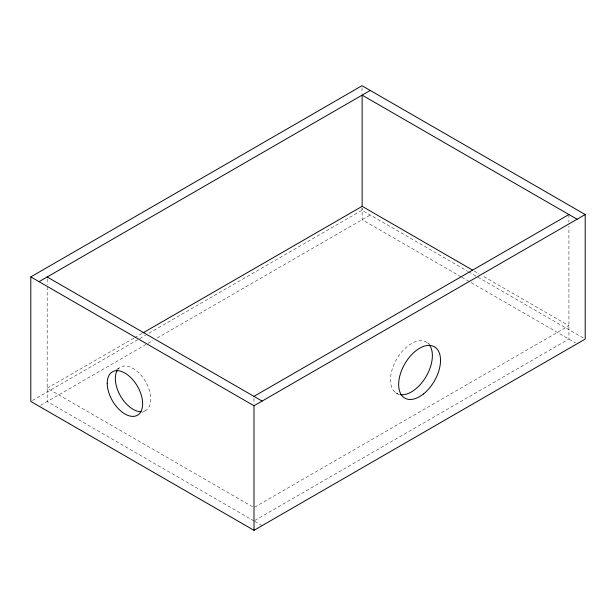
<?xml version="1.0" encoding="UTF-8"?>
<svg xmlns="http://www.w3.org/2000/svg" width="616" height="616" viewBox="0 0 616 616"><rect width="100%" height="100%" fill="white"/><g stroke="black" fill="none" stroke-linecap="round" stroke-linejoin="round"><path stroke-width="0.46" stroke-dasharray="3.08 2.31" d="M133.834 338.153L47.178 388.188L253.961 507.569L568.922 325.733L482.559 275.868M134.665 337.676L142.165 333.341M32.463 400.5L145.638 335.158M148.964 333.233L362 210.241L467.737 271.286M40.687 405.29L147.162 343.813M147.994 343.335L152.999 340.448M157.165 338.038L370.262 215.007M116.47 369.485L120.528 367.144M142.334 412.412L145.576 410.541M254.793 520.451L568.922 339.085L568.922 226.034M474.251 271.071L479.233 273.951M468.568 271.764L583.537 338.138M460.96 276.753L362.139 219.696L362.139 208.254M461.792 277.238L575.444 342.85M427.427 342.873L429.868 344.282M395.464 392.585L399.538 394.933M253.961 520.928L47.178 401.54L47.178 285.608M254.778 521.398L262.116 525.633M568.922 214.53L568.922 222.199M362 87.595L362 93.347M362 208.324L362 210.241M253.961 398.283L253.961 404.034M47.178 278.902L47.178 284.654M399.507 394.494A29.622 17.102 -60 0 1 396.696 359.074A29.622 17.102 -60 0 1 428.751 344.121M117.71 369.754A25.056 14.461 60 0 1 145.16 380.904A25.056 14.461 60 0 1 142.889 411.534"/><path stroke-width="0.92" d="M30.8 276.9L362 85.678L585.2 214.545L585.2 339.1L254 530.322L30.8 401.455L30.8 276.9L254 405.759L585.2 214.545M39.062 281.666L370.262 90.452M142.997 332.863L362.139 206.345L472.588 270.108M253.961 396.365L568.922 214.53M577.077 219.234L362.139 95.141L362.139 206.345M47.178 276.984L262.116 401.078M254 405.759L254 530.322M429.344 344.845A29.622 17.102 -60 0 1 426.118 376.507A29.622 17.102 -60 0 1 400.261 394.633M141.095 411.711A25.056 14.461 60 0 1 120.528 396.073A25.056 14.461 60 0 1 117.271 370.439M423.323 394.078A29.622 17.102 -60 0 0 435.574 347.578A29.622 17.102 -60 0 0 399.884 375.645A29.622 17.102 -60 0 0 423.323 394.078M107.222 383.298A25.056 14.461 60 0 0 133.795 416.354A25.056 14.461 60 0 0 133.795 380.927A25.056 14.461 60 0 0 107.222 383.298"/></g></svg>
